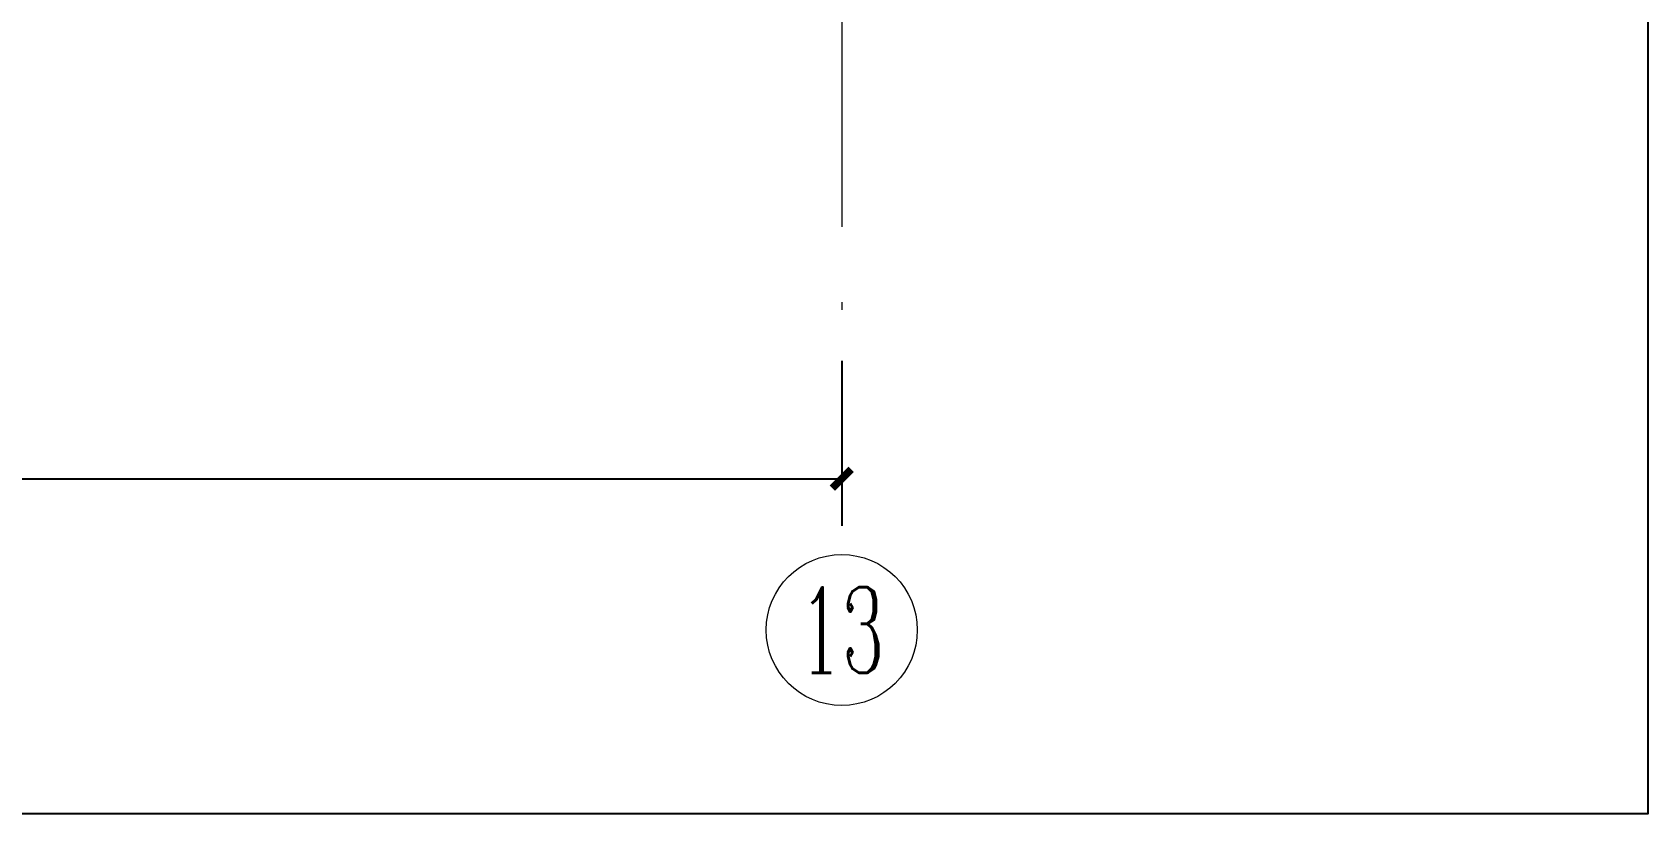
# Model space of a CAD drawing. Extents: x 238398 to 585159, y -66832 to 191741.
# Drawn here: x 463221 to 471776, y 35835 to 39977 of the extents above; entities that cross this region are included whole.
import ezdxf
from ezdxf.enums import TextEntityAlignment as Align

# ---------------------------------------------------------------- set-up
doc = ezdxf.new("R2010")
doc.units = 0
doc.header["$LTSCALE"] = 1000
doc.header["$MEASUREMENT"] = 0
doc.linetypes.add('DOTE', pattern=[2.42, 2, -0.2, 0.02, -0.2])
doc.layers.add('AXIS', color=3, linetype='Continuous')
doc.layers.add('AXIS_TEXT', color=7, linetype='Continuous')
doc.layers.add('DOTE', color=18, linetype='DOTE', lineweight=13)
doc.layers.add('PUB_HATCH', color=252, linetype='Continuous', lineweight=5)
doc.styles.add('_TCH_AXIS', font='complex.shx', dxfattribs={"bigfont": 'gbcbig.shx'})
doc.styles.add('_TCH_DIM_T3', font='SIMPLEX', dxfattribs={"width": 0.705882, "bigfont": 'GBCBIG'})
doc.styles.add('COMPLEX', font='geditxt.shx')
doc.dimstyles.new('_TCH_ARCH&&100', dxfattribs={"dimtxt": 297.5, "dimasz": 100, "dimexe": 250, "dimexo": 300, "dimgap": 126.25, "dimtad": 1, "dimdec": 0, "dimzin": 0, "dimdsep": 46, "dimtxsty": '_TCH_DIM_T3', "dimblk": 'ARCHTICK', "dimcen": 0.09, "dimazin": 2, "dimtfac": 1, "dimtdec": 0, "dimtix": 1, "dimtmove": 2, "dimatfit": 3, "dimfxl": 1, "dimtolj": 1, "dimtzin": 0, "dimarcsym": 0})

# ---------------------------------------------------------------- blocks, each defined once
blk = doc.blocks.new('_AXISO')
blk.add_circle((0, 0), 0.5)
at = {"layer": 'AXIS_TEXT', "style": 'COMPLEX', "width": 1.041667}
blk.add_attdef('A', text='', height=0.56, dxfattribs=at).set_placement((-0.25, -0.28), (0.25, -0.28), align=Align.FIT)
blk = doc.blocks.new('_ArchTick')
at = {"color": 0, "linetype": 'ByBlock', "const_width": 0.4}
blk.add_lwpolyline([(-0.5, -0.5), (0.5, 0.5)], dxfattribs=at)
blk = doc.blocks.new('*D522')
at = {"layer": 'Defpoints', "color": 0, "transparency": 16777216}
for p in [(457808, 38535.9), (467508, 38535.9), (467508, 37610.5)]:
    blk.add_point(p, dxfattribs=at)
at = {"layer": 'PUB_HATCH', "color": 0, "lineweight": -2, "transparency": 16777216}
for p, q in [((457808, 38235.9), (457808, 37360.5)), ((467508, 38235.9), (467508, 37360.5)), ((457808, 37610.5), (467508, 37610.5))]:
    blk.add_line(p, q, dxfattribs=at)
at = {"layer": 'PUB_HATCH', "color": 0, "lineweight": -2, "transparency": 16777216, "xscale": 100, "yscale": 100, "zscale": 100, "rotation": 180}
blk.add_blockref('_ArchTick', (457808, 37610.5), dxfattribs=at)
at = {"layer": 'PUB_HATCH', "color": 0, "lineweight": -2, "transparency": 16777216, "xscale": 100, "yscale": 100, "zscale": 100}
blk.add_blockref('_ArchTick', (467508, 37610.5), dxfattribs=at)
at = {"layer": 'PUB_HATCH', "color": 0, "transparency": 16777216, "insert": (462658, 37885.5), "char_height": 297.5, "attachment_point": 5, "style": '_TCH_DIM_T3'}
blk.add_mtext('\\A1;9700', dxfattribs=at)

msp = doc.modelspace()

# ---------------------------------------------------------------- linework, layer by layer
at = {"layer": 'AXIS'}
msp.add_lwpolyline([(431902.5, 43028.4), (471776.3, 43028.4), (471776.3, 35835.2), (431902.5, 35835.2)], close=True, dxfattribs=at)
at = {"layer": 'DOTE', "ltscale": 2}
msp.add_line((467508, 42946.1), (467508, 38406), dxfattribs=at)

# ---------------------------------------------------------------- block references
at = {"layer": 'PUB_HATCH'}
ref = msp.add_blockref('_AXISO', (467508, 36809), dxfattribs=dict(at, xscale=800, yscale=800, zscale=800))
ref.add_attrib('A', '13', dxfattribs={"layer": 'AXIS_TEXT', "height": 452.55, "style": '_TCH_AXIS', "width": 0.724138}).set_placement((467281.8, 36582.7), (467734.3, 36582.7), align=Align.FIT)

# ---------------------------------------------------------------- dimensions: what is measured, and where the dimension line sits
dim = msp.add_aligned_dim(p1=(457808, 38535.9), p2=(467508, 38535.9), distance=-925.3, dimstyle='_TCH_ARCH&&100', dxfattribs=at)
dim.commit()
dim.dimension.update_dxf_attribs({"geometry": '*D522', "text_midpoint": (462658, 37885.5)})

doc.saveas('drawing.dxf')
